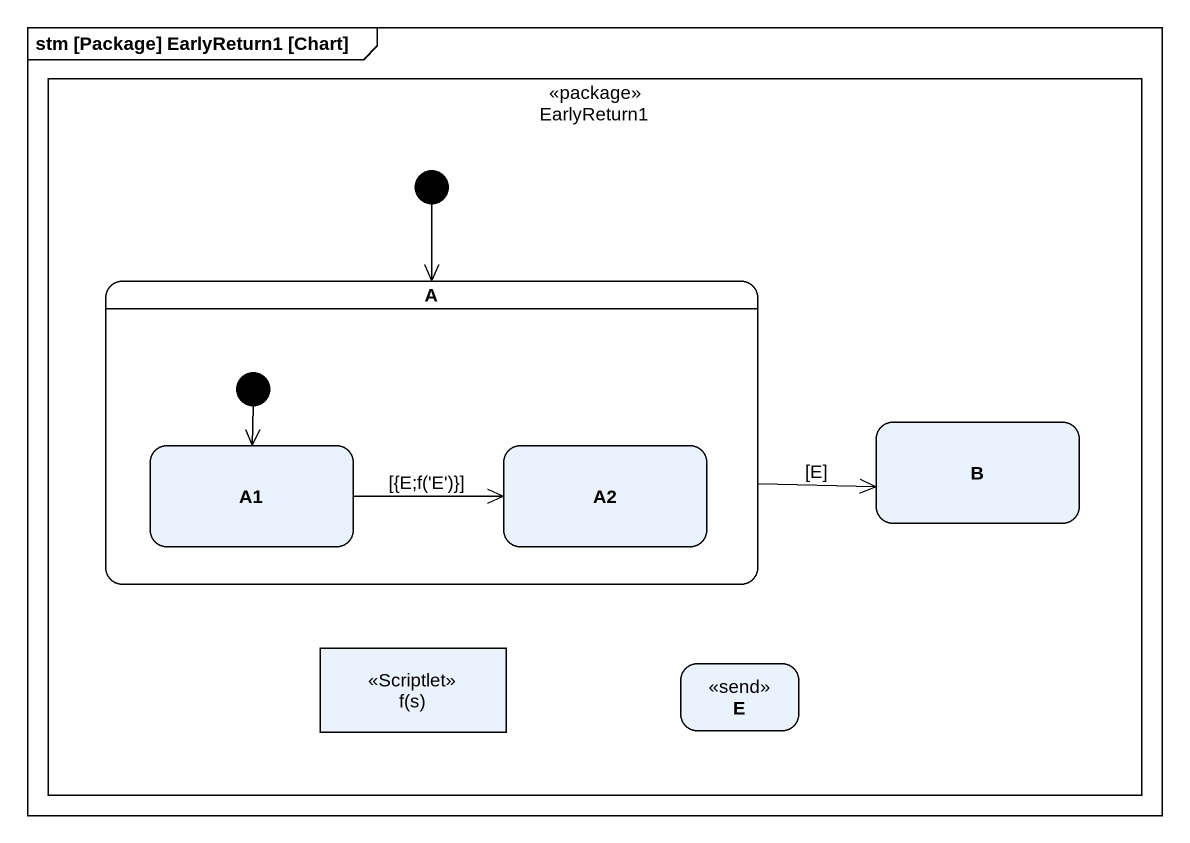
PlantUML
@startuml
mainframe stm [Package] EarlyReturn1 [Chart]
hide empty description
state EarlyReturn1 <<package>> {
  state A {
    state A1
    state A2
    [*] --> A1
  }
  state B
  state "f(s)" as f_s <<Scriptlet>>
  state E <<send>>
  [*] --> A
}
A -right-> B : [E]
A1 -right-> A2 : [{E;f('E')}]
@enduml
